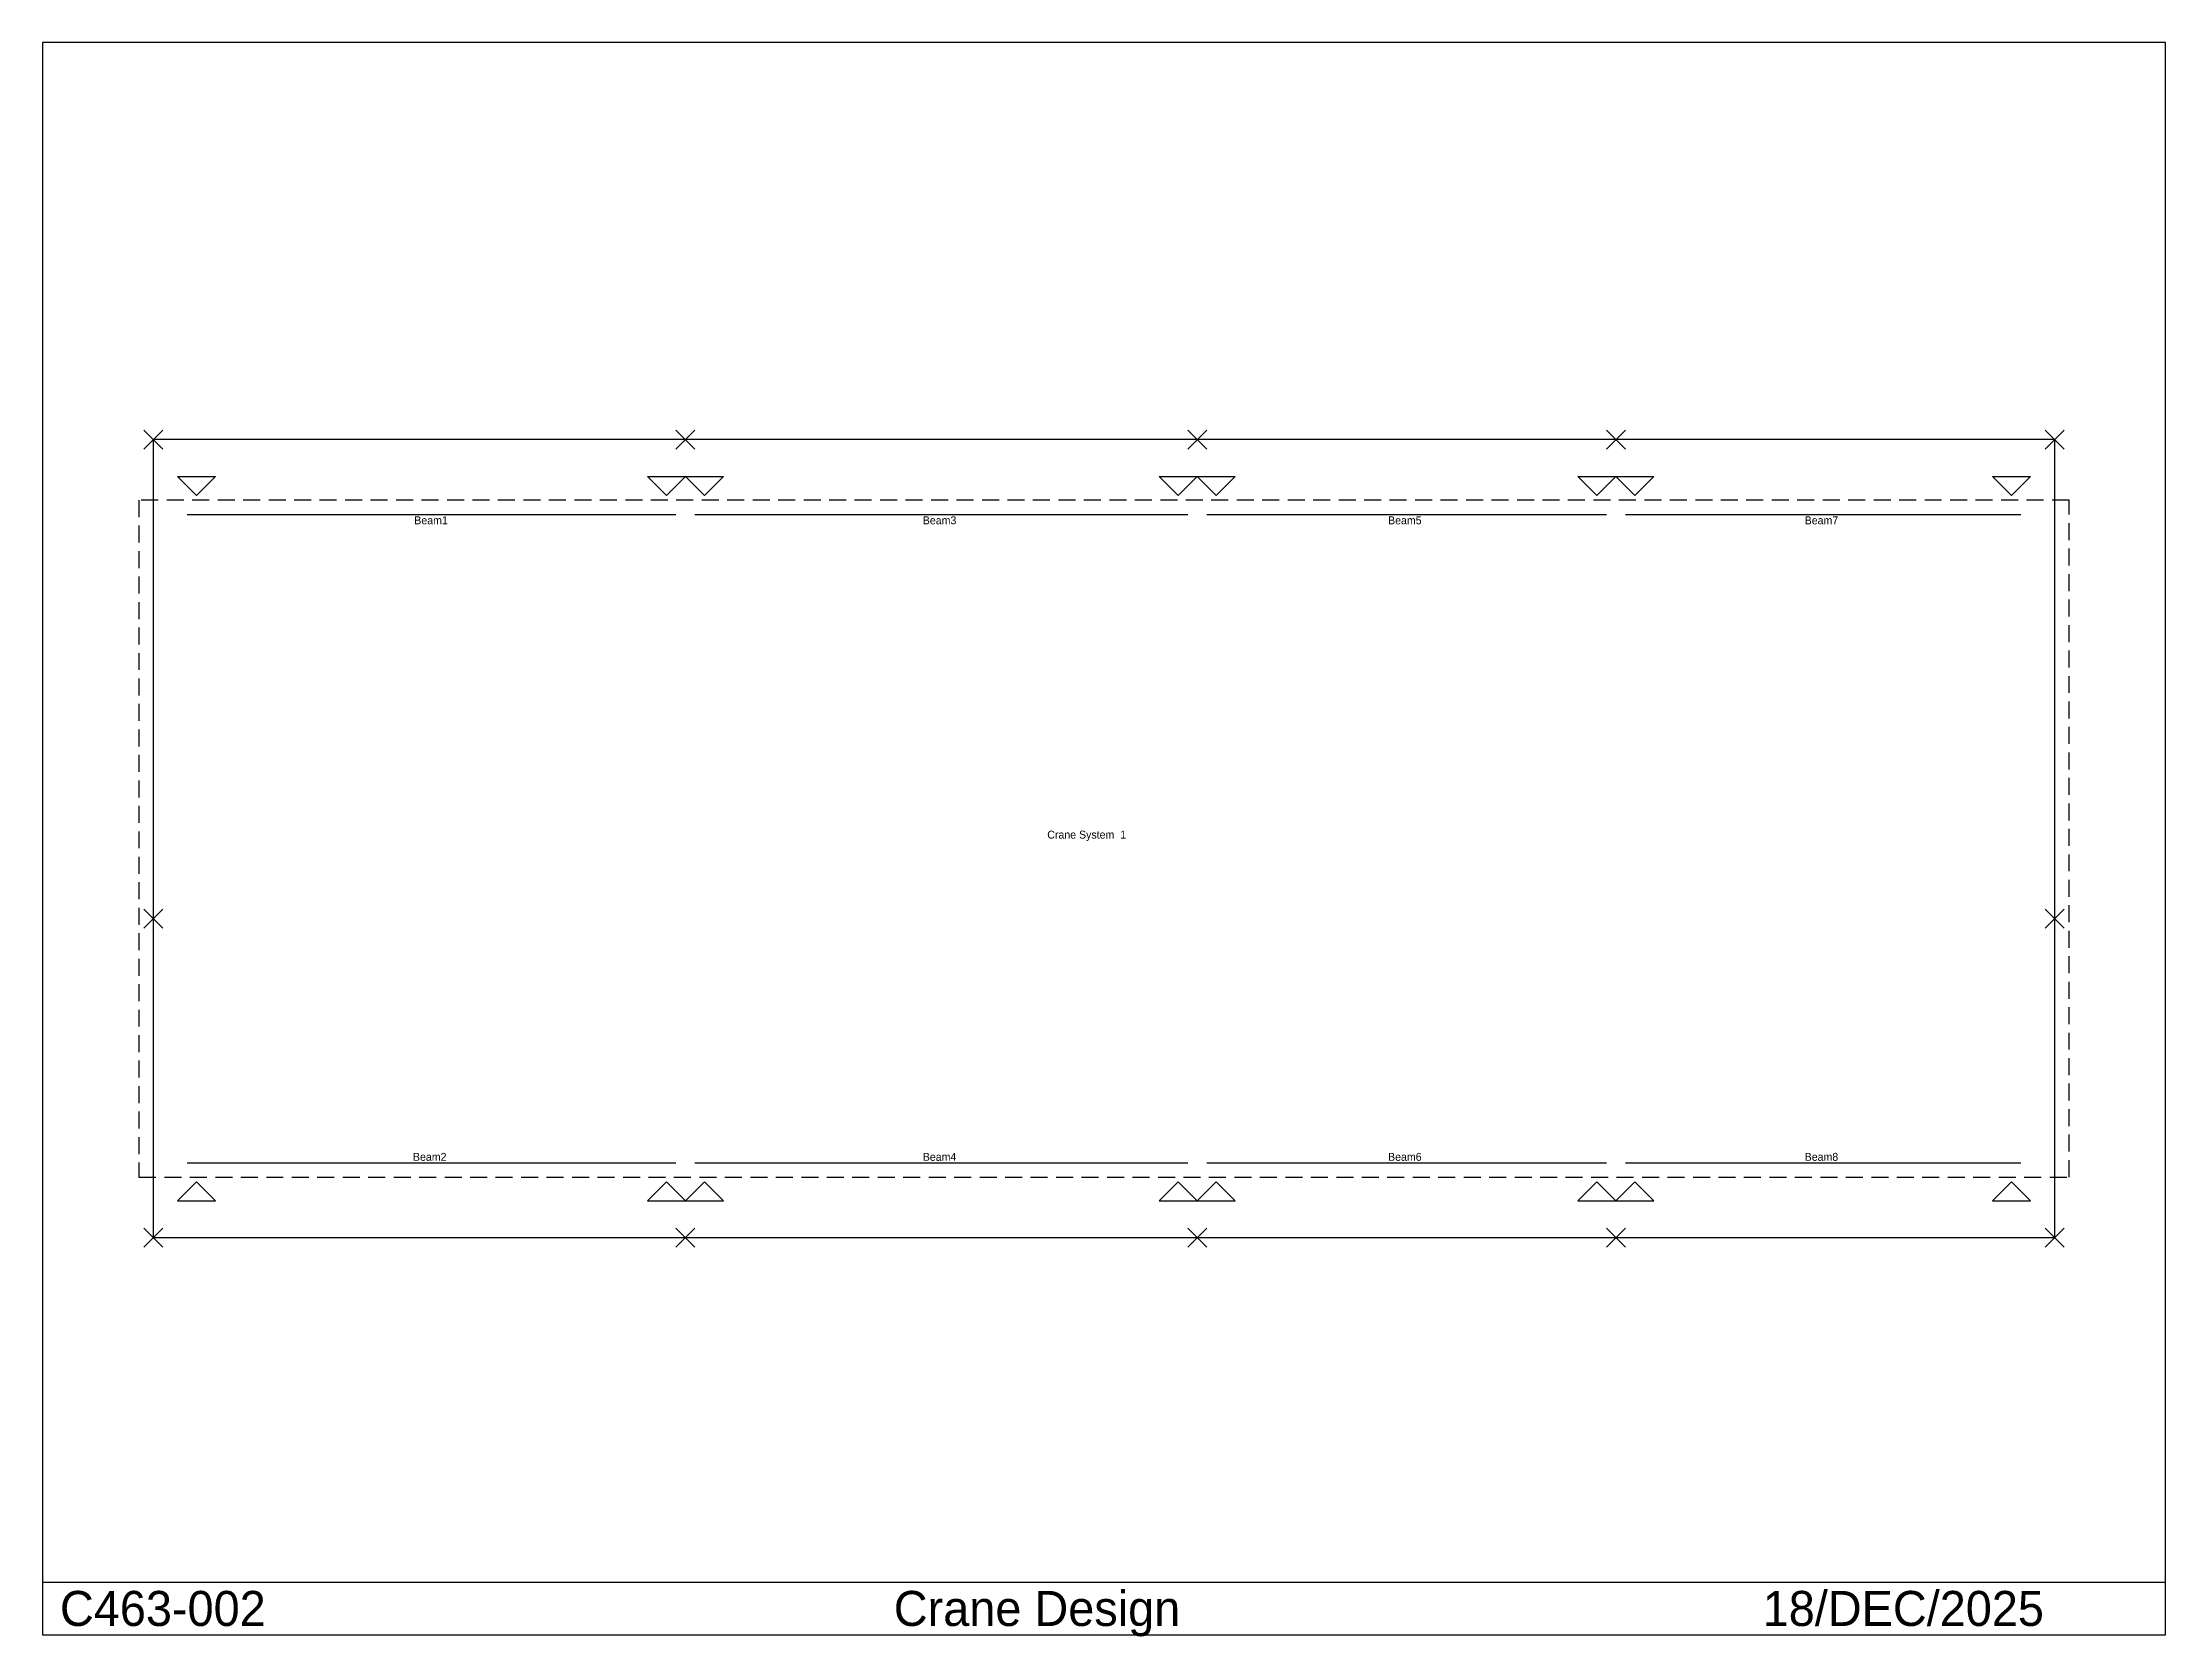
# Model space of a CAD drawing. Extents: x -1776 to 32276, y -6399 to 19170.
import ezdxf

# ---------------------------------------------------------------- set-up
doc = ezdxf.new("R2010")
doc.units = 0
doc.linetypes.add('CONTIN', pattern=[0])
doc.linetypes.add('DASHED', pattern=[408.63, 272.42, -136.21])
doc.layers.get('0').update_dxf_attribs({"linetype": 'CONTIN'})
for name, color, linetype in [('1', 7, 'CONTIN'), ('16', 7, 'CONTIN'), ('17', 7, 'CONTIN'), ('21', 7, 'CONTIN'), ('3', 7, 'CONTIN'), ('7', 5, 'CONTIN'), ('8', 5, 'DASHED')]:
    doc.layers.add(name, color=color, linetype=linetype)

msp = doc.modelspace()

# ---------------------------------------------------------------- linework, layer by layer
for p, q in [((32276.461, 19169.846), (-1776.461, 19169.846)), ((-1776.461, 19169.846), (-1776.461, -6369.846)), ((32276.461, -6369.846), (32276.461, 19169.846)), ((-1776.461, -5527.036), (32276.461, -5527.036)), ((-1776.461, -6369.846), (32276.461, -6369.846))]:
    msp.add_line(p, q)
at = {"layer": '1'}
for p, q in [((542.4, 11600), (8382.6, 11600)), ((8687.399, 11600), (16592.6, 11600)), ((16897.398, 11600), (23307.6, 11600)), ((23612.4, 11600), (29957.598, 11600)), ((542.4, 1200), (8382.6, 1200)), ((8687.399, 1200), (16592.6, 1200)), ((16897.398, 1200), (23307.6, 1200)), ((23612.4, 1200), (29957.598, 1200))]:
    msp.add_line(p, q, dxfattribs=at)
at = {"layer": '17'}
for p, q in [((152.4, 12952.4), (-152.4, 12647.6)), ((152.4, 12647.6), (-152.4, 12952.4)), ((8687.401, 12647.599), (8382.602, 12952.398)), ((8382.602, 12647.599), (8687.401, 12952.398)), ((16897.402, 12647.599), (16592.602, 12952.398)), ((16592.602, 12647.599), (16897.402, 12952.398)), ((23612.402, 12647.6), (23307.602, 12952.399)), ((23307.602, 12647.6), (23612.402, 12952.399)), ((30652.402, 12647.6), (30347.602, 12952.4)), ((30347.602, 12647.6), (30652.402, 12952.4)), ((152.4, 5267.4), (-152.4, 4962.6)), ((152.4, 4962.6), (-152.4, 5267.4)), ((30347.602, 4962.6), (30652.402, 5267.4)), ((30347.602, 5267.4), (30652.402, 4962.6)), ((-152.4, 152.4), (152.4, -152.4)), ((152.4, 152.4), (-152.4, -152.4)), ((8382.6, 152.4), (8687.399, -152.4)), ((8687.399, 152.4), (8382.6, -152.4)), ((16592.6, 152.4), (16897.398, -152.4)), ((16897.398, 152.4), (16592.6, -152.4)), ((23307.6, 152.4), (23612.4, -152.4)), ((23612.4, 152.4), (23307.6, -152.4)), ((30347.602, -152.4), (30652.402, 152.4)), ((30347.602, 152.4), (30652.402, -152.4))]:
    msp.add_line(p, q, dxfattribs=at)
at = {"layer": '3'}
for p, q in [((694.8, 11904.801), (390, 12209.601)), ((390, 12209.601), (999.6, 12209.601)), ((999.6, 12209.601), (694.8, 11904.801)), ((8230.2, 11904.801), (7925.4, 12209.601)), ((7925.4, 12209.601), (8535, 12209.601)), ((8535, 12209.601), (8230.2, 11904.801)), ((8839.8, 11904.801), (8535, 12209.601)), ((8535, 12209.601), (9144.6, 12209.601)), ((9144.6, 12209.601), (8839.8, 11904.801)), ((16440.199, 11904.801), (16135.399, 12209.601)), ((16135.399, 12209.601), (16745, 12209.601)), ((16745, 12209.601), (16440.199, 11904.801)), ((17049.799, 11904.801), (16745, 12209.601)), ((16745, 12209.601), (17354.6, 12209.601)), ((17354.6, 12209.601), (17049.799, 11904.801)), ((23155.201, 11904.801), (22850.4, 12209.601)), ((22850.4, 12209.601), (23460, 12209.601)), ((23460, 12209.601), (23155.201, 11904.801)), ((23764.801, 11904.801), (23460, 12209.601)), ((23460, 12209.601), (24069.6, 12209.601)), ((24069.6, 12209.601), (23764.801, 11904.801)), ((29805.197, 11904.801), (29500.396, 12209.601)), ((29500.396, 12209.601), (30109.998, 12209.601)), ((30109.998, 12209.601), (29805.197, 11904.801)), ((694.8, 895.2), (390, 590.4)), ((999.6, 590.4), (694.8, 895.2)), ((8230.2, 895.2), (7925.4, 590.4)), ((8535, 590.4), (8230.2, 895.2)), ((8839.8, 895.2), (8535, 590.4)), ((9144.6, 590.4), (8839.8, 895.2)), ((16440.199, 895.2), (16135.399, 590.4)), ((16745, 590.4), (16440.199, 895.2)), ((17049.799, 895.2), (16745, 590.4)), ((17354.6, 590.4), (17049.799, 895.2)), ((23155.201, 895.2), (22850.4, 590.4)), ((23460, 590.4), (23155.201, 895.2)), ((23764.801, 895.2), (23460, 590.4)), ((24069.6, 590.4), (23764.801, 895.2)), ((29805.197, 895.2), (29500.396, 590.4)), ((30109.998, 590.4), (29805.197, 895.2)), ((390, 590.4), (999.6, 590.4)), ((7925.4, 590.4), (8535, 590.4)), ((8535, 590.4), (9144.6, 590.4)), ((16135.399, 590.4), (16745, 590.4)), ((16745, 590.4), (17354.6, 590.4)), ((22850.4, 590.4), (23460, 590.4)), ((23460, 590.4), (24069.6, 590.4)), ((29500.396, 590.4), (30109.998, 590.4))]:
    msp.add_line(p, q, dxfattribs=at)
at = {"layer": '7'}
for p, q in [((0, 12800), (0, 0)), ((30500.002, 12800), (0, 12800)), ((30500.002, 0), (30500.002, 12800)), ((0, 0), (30500.002, 0))]:
    msp.add_line(p, q, dxfattribs=at)
at = {"layer": '8'}
for p, q in [((-228.6, 11828.601), (-228.6, 971.4)), ((30728.602, 11828.601), (-228.6, 11828.601)), ((30728.602, 971.4), (30728.602, 11828.601)), ((-228.6, 971.4), (30728.602, 971.4))]:
    msp.add_line(p, q, dxfattribs=at)

# ---------------------------------------------------------------- texts
for s, p in [('C463-002', (-1495.524, -6229.378)), ('Crane Design', (11878.76, -6229.378)), ('18/DEC/2025', (25814.918, -6229.378))]:
    msp.add_text(s, height=561.873).set_placement(p)
at = {"layer": '16'}
for s, p in [('Beam1', (4187.354, 11441.25)), ('Beam3', (12343.645, 11441.25)), ('Beam5', (19806.146, 11441.25)), ('Beam7', (26488.646, 11441.25)), ('Beam2', (4166.146, 1231.75)), ('Beam4', (12343.645, 1231.75)), ('Beam6', (19806.146, 1231.75)), ('Beam8', (26488.646, 1231.75))]:
    msp.add_text(s, height=127, dxfattribs=at).set_placement(p)
at = {"layer": '21'}
msp.add_text('Crane System  1', height=127, dxfattribs=at).set_placement((14339.854, 6400))

doc.saveas('drawing.dxf')
